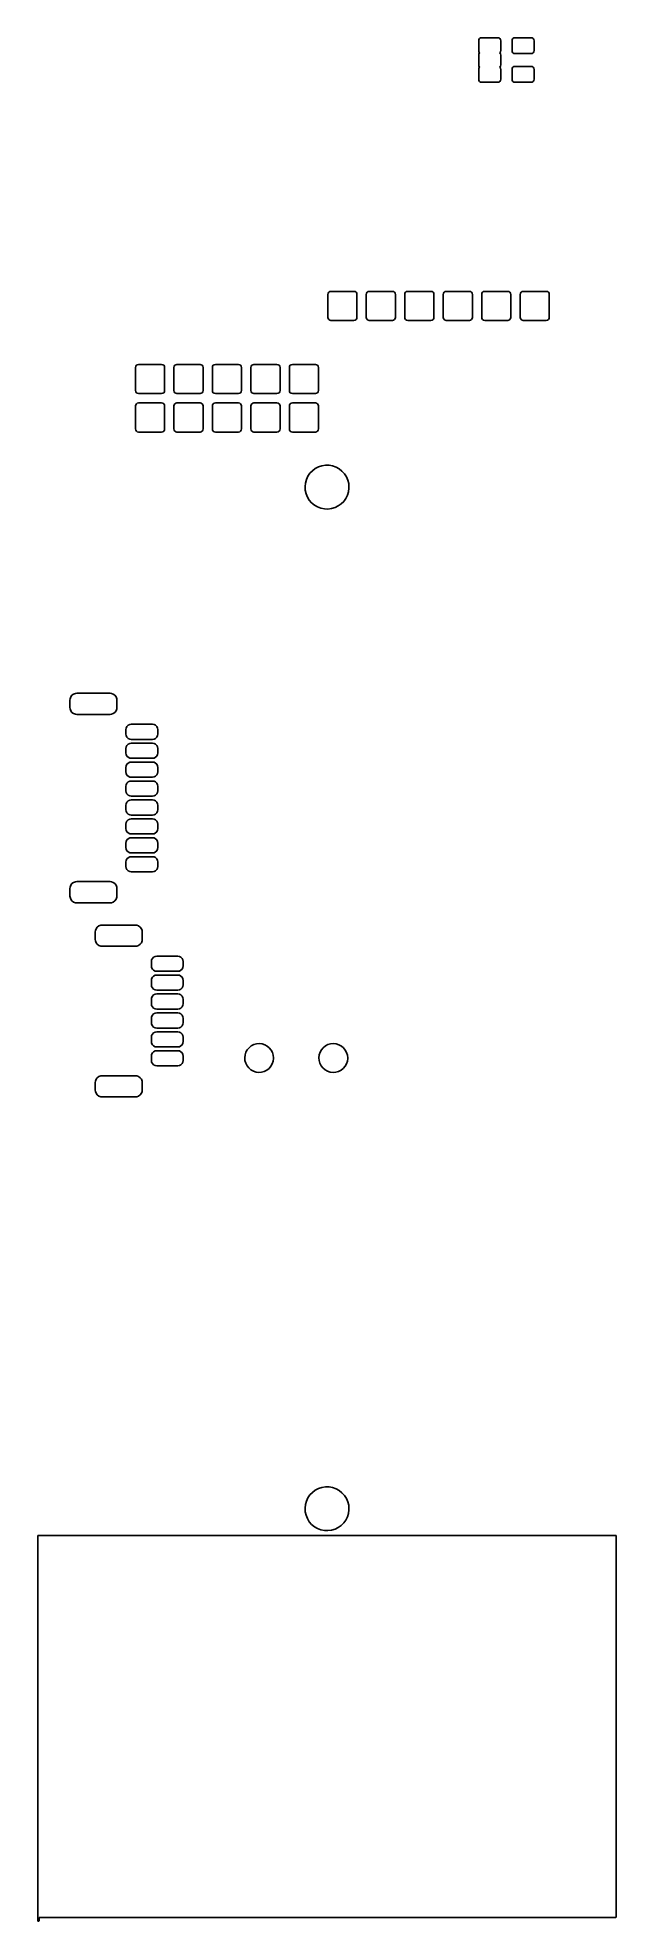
# Model space of a CAD drawing. Extents: x 0 to 1.5, y -0.01 to 4.89.
import ezdxf

# ---------------------------------------------------------------- set-up
doc = ezdxf.new("R2010")
doc.units = 0
doc.header["$MEASUREMENT"] = 0
doc.layers.add('BLACK', color=7, linetype='CONTINUOUS')

msp = doc.modelspace()

# ---------------------------------------------------------------- linework, layer by layer
at = {"layer": 'BLACK', "linetype": 'CONTINUOUS'}
for p, q in [((1.14449, 4.88091), (1.14509, 4.88392)), ((1.14449, 4.85531), (1.14449, 4.88091)), ((1.14509, 4.8523), (1.14449, 4.85531)), ((1.14509, 4.88392), (1.14679, 4.88647)), ((1.14679, 4.84975), (1.14509, 4.8523)), ((1.14679, 4.88647), (1.14935, 4.88818)), ((1.14935, 4.88818), (1.15236, 4.88878)), ((1.15236, 4.88878), (1.19409, 4.88878)), ((1.19409, 4.88878), (1.19711, 4.88818)), ((1.19711, 4.88818), (1.19966, 4.88647)), ((1.19966, 4.88647), (1.20137, 4.88392)), ((1.20137, 4.8523), (1.19966, 4.84975)), ((1.20137, 4.88392), (1.20197, 4.88091)), ((1.20197, 4.85531), (1.20137, 4.8523)), ((1.20197, 4.88091), (1.20197, 4.85531)), ((1.2311, 4.88091), (1.2317, 4.88392)), ((1.2311, 4.85531), (1.2311, 4.88091)), ((1.2317, 4.8523), (1.2311, 4.85531)), ((1.2317, 4.88392), (1.23341, 4.88647)), ((1.23341, 4.84975), (1.2317, 4.8523)), ((1.23341, 4.88647), (1.23596, 4.88818)), ((1.23596, 4.88818), (1.23898, 4.88878)), ((1.23898, 4.88878), (1.28071, 4.88878)), ((1.28071, 4.88878), (1.28372, 4.88818)), ((1.28372, 4.88818), (1.28628, 4.88647)), ((1.28628, 4.88647), (1.28798, 4.88392)), ((1.28798, 4.8523), (1.28628, 4.84975)), ((1.28798, 4.88392), (1.28858, 4.88091)), ((1.28858, 4.85531), (1.28798, 4.8523)), ((1.28858, 4.88091), (1.28858, 4.85531)), ((1.14449, 4.8435), (1.14509, 4.84652)), ((1.14449, 4.81791), (1.14449, 4.8435)), ((1.14509, 4.8149), (1.14449, 4.81791)), ((1.14449, 4.8061), (1.14509, 4.80912)), ((1.14449, 4.78051), (1.14449, 4.8061)), ((1.14509, 4.84652), (1.14679, 4.84907)), ((1.14679, 4.81235), (1.14509, 4.8149)), ((1.14509, 4.80912), (1.14679, 4.81167)), ((1.1473, 4.84941), (1.14679, 4.84975)), ((1.14679, 4.84907), (1.1473, 4.84941)), ((1.1473, 4.81201), (1.14679, 4.81235)), ((1.14679, 4.81167), (1.1473, 4.81201)), ((1.19966, 4.84975), (1.19916, 4.84941)), ((1.19916, 4.84941), (1.19966, 4.84907)), ((1.19966, 4.81235), (1.19916, 4.81201)), ((1.19916, 4.81201), (1.19966, 4.81167)), ((1.19966, 4.84907), (1.20137, 4.84652)), ((1.20137, 4.8149), (1.19966, 4.81235)), ((1.19966, 4.81167), (1.20137, 4.80912)), ((1.20137, 4.84652), (1.20197, 4.8435)), ((1.20197, 4.81791), (1.20137, 4.8149)), ((1.20137, 4.80912), (1.20197, 4.8061)), ((1.20197, 4.8435), (1.20197, 4.81791)), ((1.20197, 4.8061), (1.20197, 4.78051)), ((1.2311, 4.8061), (1.2317, 4.80912)), ((1.2311, 4.78051), (1.2311, 4.8061)), ((1.2317, 4.80912), (1.23341, 4.81167)), ((1.23596, 4.84804), (1.23341, 4.84975)), ((1.23341, 4.81167), (1.23596, 4.81338)), ((1.23898, 4.84744), (1.23596, 4.84804)), ((1.23596, 4.81338), (1.23898, 4.81398)), ((1.28071, 4.84744), (1.23898, 4.84744)), ((1.23898, 4.81398), (1.28071, 4.81398)), ((1.28372, 4.84804), (1.28071, 4.84744)), ((1.28071, 4.81398), (1.28372, 4.81338)), ((1.28628, 4.84975), (1.28372, 4.84804)), ((1.28372, 4.81338), (1.28628, 4.81167)), ((1.28628, 4.81167), (1.28798, 4.80912)), ((1.28798, 4.80912), (1.28858, 4.8061)), ((1.28858, 4.8061), (1.28858, 4.78051)), ((1.14509, 4.7775), (1.14449, 4.78051)), ((1.14679, 4.77494), (1.14509, 4.7775)), ((1.14935, 4.77324), (1.14679, 4.77494)), ((1.15236, 4.77264), (1.14935, 4.77324)), ((1.19409, 4.77264), (1.15236, 4.77264)), ((1.19711, 4.77324), (1.19409, 4.77264)), ((1.19966, 4.77494), (1.19711, 4.77324)), ((1.20137, 4.7775), (1.19966, 4.77494)), ((1.20197, 4.78051), (1.20137, 4.7775)), ((1.2317, 4.7775), (1.2311, 4.78051)), ((1.23341, 4.77494), (1.2317, 4.7775)), ((1.23596, 4.77324), (1.23341, 4.77494)), ((1.23898, 4.77264), (1.23596, 4.77324)), ((1.28071, 4.77264), (1.23898, 4.77264)), ((1.28372, 4.77324), (1.28071, 4.77264)), ((1.28628, 4.77494), (1.28372, 4.77324)), ((1.28798, 4.7775), (1.28628, 4.77494)), ((1.28858, 4.78051), (1.28798, 4.7775)), ((0.752126, 4.22091), (0.752725, 4.22392)), ((0.752126, 4.16091), (0.752126, 4.22091)), ((0.752725, 4.22392), (0.754432, 4.22647)), ((0.754432, 4.22647), (0.756987, 4.22818)), ((0.756987, 4.22818), (0.76, 4.22878)), ((0.76, 4.22878), (0.82, 4.22878)), ((0.82, 4.22878), (0.823013, 4.22818)), ((0.823013, 4.22818), (0.825568, 4.22647)), ((0.825568, 4.22647), (0.827275, 4.22392)), ((0.827275, 4.22392), (0.827874, 4.22091)), ((0.827874, 4.22091), (0.827874, 4.16091)), ((0.852126, 4.22091), (0.852725, 4.22392)), ((0.852126, 4.16091), (0.852126, 4.22091)), ((0.852725, 4.22392), (0.854432, 4.22647)), ((0.854432, 4.22647), (0.856987, 4.22818)), ((0.856987, 4.22818), (0.86, 4.22878)), ((0.86, 4.22878), (0.92, 4.22878)), ((0.92, 4.22878), (0.923013, 4.22818)), ((0.923013, 4.22818), (0.925568, 4.22647)), ((0.925568, 4.22647), (0.927275, 4.22392)), ((0.927275, 4.22392), (0.927874, 4.22091)), ((0.927874, 4.22091), (0.927874, 4.16091)), ((0.952126, 4.22091), (0.952725, 4.22392)), ((0.952126, 4.16091), (0.952126, 4.22091)), ((0.952725, 4.22392), (0.954432, 4.22647)), ((0.954432, 4.22647), (0.956987, 4.22818)), ((0.956987, 4.22818), (0.96, 4.22878)), ((0.96, 4.22878), (1.02, 4.22878)), ((1.02, 4.22878), (1.02301, 4.22818)), ((1.02301, 4.22818), (1.02557, 4.22647)), ((1.02557, 4.22647), (1.02727, 4.22392)), ((1.02727, 4.22392), (1.02787, 4.22091)), ((1.02787, 4.22091), (1.02787, 4.16091)), ((1.05213, 4.22091), (1.05273, 4.22392)), ((1.05213, 4.16091), (1.05213, 4.22091)), ((1.05273, 4.22392), (1.05443, 4.22647)), ((1.05443, 4.22647), (1.05699, 4.22818)), ((1.05699, 4.22818), (1.06, 4.22878)), ((1.06, 4.22878), (1.12, 4.22878)), ((1.12, 4.22878), (1.12301, 4.22818)), ((1.12301, 4.22818), (1.12557, 4.22647)), ((1.12557, 4.22647), (1.12727, 4.22392)), ((1.12727, 4.22392), (1.12787, 4.22091)), ((1.12787, 4.22091), (1.12787, 4.16091)), ((1.15213, 4.22091), (1.15273, 4.22392)), ((1.15213, 4.16091), (1.15213, 4.22091)), ((1.15273, 4.22392), (1.15443, 4.22647)), ((1.15443, 4.22647), (1.15699, 4.22818)), ((1.15699, 4.22818), (1.16, 4.22878)), ((1.16, 4.22878), (1.22, 4.22878)), ((1.22, 4.22878), (1.22301, 4.22818)), ((1.22301, 4.22818), (1.22557, 4.22647)), ((1.22557, 4.22647), (1.22727, 4.22392)), ((1.22727, 4.22392), (1.22787, 4.22091)), ((1.22787, 4.22091), (1.22787, 4.16091)), ((1.25213, 4.22091), (1.25273, 4.22392)), ((1.25213, 4.16091), (1.25213, 4.22091)), ((1.25273, 4.22392), (1.25443, 4.22647)), ((1.25443, 4.22647), (1.25699, 4.22818)), ((1.25699, 4.22818), (1.26, 4.22878)), ((1.26, 4.22878), (1.32, 4.22878)), ((1.32, 4.22878), (1.32301, 4.22818)), ((1.32301, 4.22818), (1.32557, 4.22647)), ((1.32557, 4.22647), (1.32727, 4.22392)), ((1.32727, 4.22392), (1.32787, 4.22091)), ((1.32787, 4.22091), (1.32787, 4.16091)), ((0.752725, 4.15789), (0.752126, 4.16091)), ((0.754432, 4.15534), (0.752725, 4.15789)), ((0.756987, 4.15363), (0.754432, 4.15534)), ((0.76, 4.15303), (0.756987, 4.15363)), ((0.82, 4.15303), (0.76, 4.15303)), ((0.823013, 4.15363), (0.82, 4.15303)), ((0.825568, 4.15534), (0.823013, 4.15363)), ((0.827275, 4.15789), (0.825568, 4.15534)), ((0.827874, 4.16091), (0.827275, 4.15789)), ((0.852725, 4.15789), (0.852126, 4.16091)), ((0.854432, 4.15534), (0.852725, 4.15789)), ((0.856987, 4.15363), (0.854432, 4.15534)), ((0.86, 4.15303), (0.856987, 4.15363)), ((0.92, 4.15303), (0.86, 4.15303)), ((0.923013, 4.15363), (0.92, 4.15303)), ((0.925568, 4.15534), (0.923013, 4.15363)), ((0.927275, 4.15789), (0.925568, 4.15534)), ((0.927874, 4.16091), (0.927275, 4.15789)), ((0.952725, 4.15789), (0.952126, 4.16091)), ((0.954432, 4.15534), (0.952725, 4.15789)), ((0.956987, 4.15363), (0.954432, 4.15534)), ((0.96, 4.15303), (0.956987, 4.15363)), ((1.02, 4.15303), (0.96, 4.15303)), ((1.02301, 4.15363), (1.02, 4.15303)), ((1.02557, 4.15534), (1.02301, 4.15363)), ((1.02727, 4.15789), (1.02557, 4.15534)), ((1.02787, 4.16091), (1.02727, 4.15789)), ((1.05273, 4.15789), (1.05213, 4.16091)), ((1.05443, 4.15534), (1.05273, 4.15789)), ((1.05699, 4.15363), (1.05443, 4.15534)), ((1.06, 4.15303), (1.05699, 4.15363)), ((1.12, 4.15303), (1.06, 4.15303)), ((1.12301, 4.15363), (1.12, 4.15303)), ((1.12557, 4.15534), (1.12301, 4.15363)), ((1.12727, 4.15789), (1.12557, 4.15534)), ((1.12787, 4.16091), (1.12727, 4.15789)), ((1.15273, 4.15789), (1.15213, 4.16091)), ((1.15443, 4.15534), (1.15273, 4.15789)), ((1.15699, 4.15363), (1.15443, 4.15534)), ((1.16, 4.15303), (1.15699, 4.15363)), ((1.22, 4.15303), (1.16, 4.15303)), ((1.22301, 4.15363), (1.22, 4.15303)), ((1.22557, 4.15534), (1.22301, 4.15363)), ((1.22727, 4.15789), (1.22557, 4.15534)), ((1.22787, 4.16091), (1.22727, 4.15789)), ((1.25273, 4.15789), (1.25213, 4.16091)), ((1.25443, 4.15534), (1.25273, 4.15789)), ((1.25699, 4.15363), (1.25443, 4.15534)), ((1.26, 4.15303), (1.25699, 4.15363)), ((1.32, 4.15303), (1.26, 4.15303)), ((1.32301, 4.15363), (1.32, 4.15303)), ((1.32557, 4.15534), (1.32301, 4.15363)), ((1.32727, 4.15789), (1.32557, 4.15534)), ((1.32787, 4.16091), (1.32727, 4.15789)), ((0.252126, 4.03091), (0.252725, 4.03392)), ((0.252126, 3.97091), (0.252126, 4.03091)), ((0.252725, 4.03392), (0.254432, 4.03647)), ((0.254432, 4.03647), (0.256987, 4.03818)), ((0.256987, 4.03818), (0.26, 4.03878)), ((0.26, 4.03878), (0.32, 4.03878)), ((0.32, 4.03878), (0.323013, 4.03818)), ((0.323013, 4.03818), (0.325568, 4.03647)), ((0.325568, 4.03647), (0.327275, 4.03392)), ((0.327275, 4.03392), (0.327874, 4.03091)), ((0.327874, 4.03091), (0.327874, 3.97091)), ((0.352126, 4.03091), (0.352725, 4.03392)), ((0.352126, 3.97091), (0.352126, 4.03091)), ((0.352725, 4.03392), (0.354432, 4.03647)), ((0.354432, 4.03647), (0.356987, 4.03818)), ((0.356987, 4.03818), (0.36, 4.03878)), ((0.36, 4.03878), (0.42, 4.03878)), ((0.42, 4.03878), (0.423013, 4.03818)), ((0.423013, 4.03818), (0.425568, 4.03647)), ((0.425568, 4.03647), (0.427275, 4.03392)), ((0.427275, 4.03392), (0.427874, 4.03091)), ((0.427874, 4.03091), (0.427874, 3.97091)), ((0.452126, 4.03091), (0.452725, 4.03392)), ((0.452126, 3.97091), (0.452126, 4.03091)), ((0.452725, 4.03392), (0.454432, 4.03647)), ((0.454432, 4.03647), (0.456987, 4.03818)), ((0.456987, 4.03818), (0.46, 4.03878)), ((0.46, 4.03878), (0.52, 4.03878)), ((0.52, 4.03878), (0.523013, 4.03818)), ((0.523013, 4.03818), (0.525568, 4.03647)), ((0.525568, 4.03647), (0.527275, 4.03392)), ((0.527275, 4.03392), (0.527874, 4.03091)), ((0.527874, 4.03091), (0.527874, 3.97091)), ((0.552126, 4.03091), (0.552725, 4.03392)), ((0.552126, 3.97091), (0.552126, 4.03091)), ((0.552725, 4.03392), (0.554432, 4.03647)), ((0.554432, 4.03647), (0.556987, 4.03818)), ((0.556987, 4.03818), (0.56, 4.03878)), ((0.56, 4.03878), (0.62, 4.03878)), ((0.62, 4.03878), (0.623013, 4.03818)), ((0.623013, 4.03818), (0.625568, 4.03647)), ((0.625568, 4.03647), (0.627275, 4.03392)), ((0.627275, 4.03392), (0.627874, 4.03091)), ((0.627874, 4.03091), (0.627874, 3.97091)), ((0.652126, 4.03091), (0.652725, 4.03392)), ((0.652126, 3.97091), (0.652126, 4.03091)), ((0.652725, 4.03392), (0.654432, 4.03647)), ((0.654432, 4.03647), (0.656987, 4.03818)), ((0.656987, 4.03818), (0.66, 4.03878)), ((0.66, 4.03878), (0.72, 4.03878)), ((0.72, 4.03878), (0.723013, 4.03818)), ((0.723013, 4.03818), (0.725568, 4.03647)), ((0.725568, 4.03647), (0.727275, 4.03392)), ((0.727275, 4.03392), (0.727874, 4.03091)), ((0.727874, 4.03091), (0.727874, 3.97091)), ((0.252725, 3.96789), (0.252126, 3.97091)), ((0.327874, 3.97091), (0.327275, 3.96789)), ((0.352725, 3.96789), (0.352126, 3.97091)), ((0.427874, 3.97091), (0.427275, 3.96789)), ((0.452725, 3.96789), (0.452126, 3.97091)), ((0.527874, 3.97091), (0.527275, 3.96789)), ((0.552725, 3.96789), (0.552126, 3.97091)), ((0.627874, 3.97091), (0.627275, 3.96789)), ((0.652725, 3.96789), (0.652126, 3.97091)), ((0.727874, 3.97091), (0.727275, 3.96789)), ((0.252126, 3.93091), (0.252725, 3.93392)), ((0.252126, 3.87091), (0.252126, 3.93091)), ((0.254432, 3.96534), (0.252725, 3.96789)), ((0.252725, 3.93392), (0.254432, 3.93647)), ((0.256987, 3.96363), (0.254432, 3.96534)), ((0.254432, 3.93647), (0.256987, 3.93818)), ((0.26, 3.96303), (0.256987, 3.96363)), ((0.256987, 3.93818), (0.26, 3.93878)), ((0.32, 3.96303), (0.26, 3.96303)), ((0.26, 3.93878), (0.32, 3.93878)), ((0.323013, 3.96363), (0.32, 3.96303)), ((0.32, 3.93878), (0.323013, 3.93818)), ((0.325568, 3.96534), (0.323013, 3.96363)), ((0.323013, 3.93818), (0.325568, 3.93647)), ((0.327275, 3.96789), (0.325568, 3.96534)), ((0.325568, 3.93647), (0.327275, 3.93392)), ((0.327275, 3.93392), (0.327874, 3.93091)), ((0.327874, 3.93091), (0.327874, 3.87091)), ((0.352126, 3.93091), (0.352725, 3.93392)), ((0.352126, 3.87091), (0.352126, 3.93091)), ((0.354432, 3.96534), (0.352725, 3.96789)), ((0.352725, 3.93392), (0.354432, 3.93647)), ((0.356987, 3.96363), (0.354432, 3.96534)), ((0.354432, 3.93647), (0.356987, 3.93818)), ((0.36, 3.96303), (0.356987, 3.96363)), ((0.356987, 3.93818), (0.36, 3.93878)), ((0.42, 3.96303), (0.36, 3.96303)), ((0.36, 3.93878), (0.42, 3.93878)), ((0.423013, 3.96363), (0.42, 3.96303)), ((0.42, 3.93878), (0.423013, 3.93818)), ((0.425568, 3.96534), (0.423013, 3.96363)), ((0.423013, 3.93818), (0.425568, 3.93647)), ((0.427275, 3.96789), (0.425568, 3.96534)), ((0.425568, 3.93647), (0.427275, 3.93392)), ((0.427275, 3.93392), (0.427874, 3.93091)), ((0.427874, 3.93091), (0.427874, 3.87091)), ((0.452126, 3.93091), (0.452725, 3.93392)), ((0.452126, 3.87091), (0.452126, 3.93091)), ((0.454432, 3.96534), (0.452725, 3.96789)), ((0.452725, 3.93392), (0.454432, 3.93647)), ((0.456987, 3.96363), (0.454432, 3.96534)), ((0.454432, 3.93647), (0.456987, 3.93818)), ((0.46, 3.96303), (0.456987, 3.96363)), ((0.456987, 3.93818), (0.46, 3.93878)), ((0.52, 3.96303), (0.46, 3.96303)), ((0.46, 3.93878), (0.52, 3.93878)), ((0.523013, 3.96363), (0.52, 3.96303)), ((0.52, 3.93878), (0.523013, 3.93818)), ((0.525568, 3.96534), (0.523013, 3.96363)), ((0.523013, 3.93818), (0.525568, 3.93647)), ((0.527275, 3.96789), (0.525568, 3.96534)), ((0.525568, 3.93647), (0.527275, 3.93392)), ((0.527275, 3.93392), (0.527874, 3.93091)), ((0.527874, 3.93091), (0.527874, 3.87091)), ((0.552126, 3.93091), (0.552725, 3.93392)), ((0.552126, 3.87091), (0.552126, 3.93091)), ((0.554432, 3.96534), (0.552725, 3.96789)), ((0.552725, 3.93392), (0.554432, 3.93647)), ((0.556987, 3.96363), (0.554432, 3.96534)), ((0.554432, 3.93647), (0.556987, 3.93818)), ((0.56, 3.96303), (0.556987, 3.96363)), ((0.556987, 3.93818), (0.56, 3.93878)), ((0.62, 3.96303), (0.56, 3.96303)), ((0.56, 3.93878), (0.62, 3.93878)), ((0.623013, 3.96363), (0.62, 3.96303)), ((0.62, 3.93878), (0.623013, 3.93818)), ((0.625568, 3.96534), (0.623013, 3.96363)), ((0.623013, 3.93818), (0.625568, 3.93647)), ((0.627275, 3.96789), (0.625568, 3.96534)), ((0.625568, 3.93647), (0.627275, 3.93392)), ((0.627275, 3.93392), (0.627874, 3.93091)), ((0.627874, 3.93091), (0.627874, 3.87091)), ((0.652126, 3.93091), (0.652725, 3.93392)), ((0.652126, 3.87091), (0.652126, 3.93091)), ((0.654432, 3.96534), (0.652725, 3.96789)), ((0.652725, 3.93392), (0.654432, 3.93647)), ((0.656987, 3.96363), (0.654432, 3.96534)), ((0.654432, 3.93647), (0.656987, 3.93818)), ((0.66, 3.96303), (0.656987, 3.96363)), ((0.656987, 3.93818), (0.66, 3.93878)), ((0.72, 3.96303), (0.66, 3.96303)), ((0.66, 3.93878), (0.72, 3.93878)), ((0.723013, 3.96363), (0.72, 3.96303)), ((0.72, 3.93878), (0.723013, 3.93818)), ((0.725568, 3.96534), (0.723013, 3.96363)), ((0.723013, 3.93818), (0.725568, 3.93647)), ((0.727275, 3.96789), (0.725568, 3.96534)), ((0.725568, 3.93647), (0.727275, 3.93392)), ((0.727275, 3.93392), (0.727874, 3.93091)), ((0.727874, 3.93091), (0.727874, 3.87091)), ((0.252725, 3.86789), (0.252126, 3.87091)), ((0.327874, 3.87091), (0.327275, 3.86789)), ((0.352725, 3.86789), (0.352126, 3.87091)), ((0.427874, 3.87091), (0.427275, 3.86789)), ((0.452725, 3.86789), (0.452126, 3.87091)), ((0.527874, 3.87091), (0.527275, 3.86789)), ((0.552725, 3.86789), (0.552126, 3.87091)), ((0.627874, 3.87091), (0.627275, 3.86789)), ((0.652725, 3.86789), (0.652126, 3.87091)), ((0.727874, 3.87091), (0.727275, 3.86789)), ((0.254432, 3.86534), (0.252725, 3.86789)), ((0.256987, 3.86363), (0.254432, 3.86534)), ((0.26, 3.86303), (0.256987, 3.86363)), ((0.32, 3.86303), (0.26, 3.86303)), ((0.323013, 3.86363), (0.32, 3.86303)), ((0.325568, 3.86534), (0.323013, 3.86363)), ((0.327275, 3.86789), (0.325568, 3.86534)), ((0.354432, 3.86534), (0.352725, 3.86789)), ((0.356987, 3.86363), (0.354432, 3.86534)), ((0.36, 3.86303), (0.356987, 3.86363)), ((0.42, 3.86303), (0.36, 3.86303)), ((0.423013, 3.86363), (0.42, 3.86303)), ((0.425568, 3.86534), (0.423013, 3.86363)), ((0.427275, 3.86789), (0.425568, 3.86534)), ((0.454432, 3.86534), (0.452725, 3.86789)), ((0.456987, 3.86363), (0.454432, 3.86534)), ((0.46, 3.86303), (0.456987, 3.86363)), ((0.52, 3.86303), (0.46, 3.86303)), ((0.523013, 3.86363), (0.52, 3.86303)), ((0.525568, 3.86534), (0.523013, 3.86363)), ((0.527275, 3.86789), (0.525568, 3.86534)), ((0.554432, 3.86534), (0.552725, 3.86789)), ((0.556987, 3.86363), (0.554432, 3.86534)), ((0.56, 3.86303), (0.556987, 3.86363)), ((0.62, 3.86303), (0.56, 3.86303)), ((0.623013, 3.86363), (0.62, 3.86303)), ((0.625568, 3.86534), (0.623013, 3.86363)), ((0.627275, 3.86789), (0.625568, 3.86534)), ((0.654432, 3.86534), (0.652725, 3.86789)), ((0.656987, 3.86363), (0.654432, 3.86534)), ((0.66, 3.86303), (0.656987, 3.86363)), ((0.72, 3.86303), (0.66, 3.86303)), ((0.723013, 3.86363), (0.72, 3.86303)), ((0.725568, 3.86534), (0.723013, 3.86363)), ((0.727275, 3.86789), (0.725568, 3.86534)), ((0.727878, 3.77227), (0.73677, 3.77518)), ((0.73677, 3.77518), (0.746018, 3.77659)), ((0.746018, 3.77659), (0.755372, 3.77648)), ((0.755372, 3.77648), (0.764583, 3.77484)), ((0.764583, 3.77484), (0.773401, 3.77172)), ((0.69293, 3.72104), (0.693925, 3.73034)), ((0.693925, 3.73034), (0.696425, 3.73936)), ((0.696425, 3.73936), (0.700363, 3.74784)), ((0.700363, 3.74784), (0.705635, 3.75557)), ((0.705635, 3.75557), (0.712099, 3.76233)), ((0.712099, 3.76233), (0.71958, 3.76795)), ((0.71958, 3.76795), (0.727878, 3.77227)), ((0.773401, 3.77172), (0.781591, 3.76719)), ((0.781591, 3.76719), (0.788933, 3.7614)), ((0.788933, 3.7614), (0.795229, 3.75448)), ((0.795229, 3.75448), (0.800311, 3.74662)), ((0.800311, 3.74662), (0.804041, 3.73804)), ((0.804041, 3.73804), (0.80632, 3.72897)), ((0.80632, 3.72897), (0.807087, 3.71965)), ((0.693469, 3.7117), (0.69293, 3.72104)), ((0.695526, 3.70257), (0.693469, 3.7117)), ((0.699045, 3.69391), (0.695526, 3.70257)), ((0.703933, 3.68593), (0.699045, 3.69391)), ((0.710059, 3.67886), (0.703933, 3.68593)), ((0.717256, 3.67288), (0.710059, 3.67886)), ((0.786847, 3.67604), (0.779231, 3.67061)), ((0.793474, 3.68265), (0.786847, 3.67604)), ((0.798933, 3.69024), (0.793474, 3.68265)), ((0.803078, 3.69863), (0.798933, 3.69024)), ((0.805797, 3.70758), (0.803078, 3.69863)), ((0.807018, 3.71686), (0.805797, 3.70758)), ((0.807087, 3.71965), (0.807018, 3.71686)), ((0.725334, 3.66816), (0.717256, 3.67288)), ((0.734073, 3.66483), (0.725334, 3.66816)), ((0.743241, 3.66296), (0.734073, 3.66483)), ((0.75259, 3.66262), (0.743241, 3.66296)), ((0.761869, 3.66381), (0.75259, 3.66262)), ((0.77083, 3.66649), (0.761869, 3.66381)), ((0.779231, 3.67061), (0.77083, 3.66649)), ((0.081827, 3.16583), (0.082141, 3.16915)), ((0.081827, 3.14614), (0.081827, 3.16583)), ((0.082141, 3.14282), (0.081827, 3.14614)), ((0.082141, 3.16915), (0.083886, 3.17412)), ((0.083886, 3.13785), (0.082141, 3.14282)), ((0.083886, 3.17412), (0.087016, 3.17835)), ((0.087016, 3.13361), (0.083886, 3.13785)), ((0.087016, 3.17835), (0.091253, 3.18148)), ((0.091253, 3.18148), (0.096224, 3.18323)), ((0.096224, 3.18323), (0.099543, 3.18354)), ((0.099543, 3.18354), (0.186157, 3.18354)), ((0.186157, 3.18354), (0.189477, 3.18323)), ((0.189477, 3.18323), (0.194448, 3.18148)), ((0.194448, 3.18148), (0.198685, 3.17835)), ((0.198685, 3.17835), (0.201815, 3.17412)), ((0.201815, 3.13785), (0.198685, 3.13361)), ((0.201815, 3.17412), (0.20356, 3.16915)), ((0.20356, 3.14282), (0.201815, 3.13785)), ((0.20356, 3.16915), (0.203874, 3.16583)), ((0.203874, 3.14614), (0.20356, 3.14282)), ((0.203874, 3.16583), (0.203874, 3.14614)), ((0.091253, 3.13048), (0.087016, 3.13361)), ((0.096224, 3.12874), (0.091253, 3.13048)), ((0.099543, 3.12843), (0.096224, 3.12874)), ((0.186157, 3.12843), (0.099543, 3.12843)), ((0.189477, 3.12874), (0.186157, 3.12843)), ((0.194448, 3.13048), (0.189477, 3.12874)), ((0.198685, 3.13361), (0.194448, 3.13048)), ((0.227496, 3.08906), (0.22807, 3.09299)), ((0.227496, 3.07724), (0.227496, 3.08906)), ((0.22807, 3.09299), (0.230057, 3.09706)), ((0.230057, 3.09706), (0.233254, 3.10026)), ((0.233254, 3.10026), (0.237316, 3.10225)), ((0.237316, 3.10225), (0.241276, 3.10283)), ((0.241276, 3.10283), (0.296394, 3.10283)), ((0.296394, 3.10283), (0.30033, 3.10226)), ((0.30033, 3.10226), (0.304396, 3.10027)), ((0.304396, 3.10027), (0.307598, 3.09708)), ((0.307598, 3.09708), (0.309592, 3.09301)), ((0.309592, 3.09301), (0.310173, 3.08906)), ((0.310173, 3.08906), (0.310173, 3.07724)), ((0.228077, 3.07328), (0.227496, 3.07724)), ((0.227496, 3.03984), (0.22807, 3.04378)), ((0.227496, 3.02803), (0.227496, 3.03984)), ((0.22807, 3.04378), (0.230057, 3.04784)), ((0.230071, 3.06922), (0.228077, 3.07328)), ((0.230057, 3.04784), (0.233254, 3.05105)), ((0.233274, 3.06603), (0.230071, 3.06922)), ((0.233254, 3.05105), (0.237316, 3.05304)), ((0.237339, 3.06404), (0.233274, 3.06603)), ((0.237316, 3.05304), (0.241276, 3.05362)), ((0.241276, 3.06346), (0.237339, 3.06404)), ((0.296394, 3.06346), (0.241276, 3.06346)), ((0.241276, 3.05362), (0.296394, 3.05362)), ((0.300353, 3.06405), (0.296394, 3.06346)), ((0.296394, 3.05362), (0.30033, 3.05305)), ((0.30033, 3.05305), (0.304396, 3.05106)), ((0.304415, 3.06604), (0.300353, 3.06405)), ((0.304396, 3.05106), (0.307598, 3.04786)), ((0.307612, 3.06924), (0.304415, 3.06604)), ((0.307598, 3.04786), (0.309592, 3.0438)), ((0.309599, 3.07331), (0.307612, 3.06924)), ((0.309592, 3.0438), (0.310173, 3.03984)), ((0.310173, 3.07724), (0.309599, 3.07331)), ((0.310173, 3.03984), (0.310173, 3.02803)), ((0.228077, 3.02407), (0.227496, 3.02803)), ((0.227496, 2.99063), (0.22807, 2.99457)), ((0.227496, 2.97882), (0.227496, 2.99063)), ((0.22807, 2.99457), (0.230057, 2.99863)), ((0.230071, 3.02001), (0.228077, 3.02407)), ((0.230057, 2.99863), (0.233254, 3.00183)), ((0.233274, 3.01681), (0.230071, 3.02001)), ((0.233254, 3.00183), (0.237316, 3.00383)), ((0.237339, 3.01483), (0.233274, 3.01681)), ((0.237316, 3.00383), (0.241276, 3.00441)), ((0.241276, 3.01425), (0.237339, 3.01483)), ((0.296394, 3.01425), (0.241276, 3.01425)), ((0.241276, 3.00441), (0.296394, 3.00441)), ((0.300353, 3.01483), (0.296394, 3.01425)), ((0.296394, 3.00441), (0.30033, 3.00384)), ((0.30033, 3.00384), (0.304396, 3.00185)), ((0.304415, 3.01683), (0.300353, 3.01483)), ((0.304396, 3.00185), (0.307598, 2.99865)), ((0.307612, 3.02003), (0.304415, 3.01683)), ((0.307598, 2.99865), (0.309592, 2.99459)), ((0.309599, 3.02409), (0.307612, 3.02003)), ((0.309592, 2.99459), (0.310173, 2.99063)), ((0.310173, 3.02803), (0.309599, 3.02409)), ((0.310173, 2.99063), (0.310173, 2.97882)), ((0.228077, 2.97486), (0.227496, 2.97882)), ((0.227496, 2.94142), (0.22807, 2.94535)), ((0.227496, 2.92961), (0.227496, 2.94142)), ((0.22807, 2.94535), (0.230057, 2.94942)), ((0.230071, 2.9708), (0.228077, 2.97486)), ((0.230057, 2.94942), (0.233254, 2.95262)), ((0.233274, 2.9676), (0.230071, 2.9708)), ((0.233254, 2.95262), (0.237316, 2.95462)), ((0.237339, 2.96561), (0.233274, 2.9676)), ((0.237316, 2.95462), (0.241276, 2.9552)), ((0.241276, 2.96504), (0.237339, 2.96561)), ((0.296394, 2.96504), (0.241276, 2.96504)), ((0.241276, 2.9552), (0.296394, 2.9552)), ((0.300353, 2.96562), (0.296394, 2.96504)), ((0.296394, 2.9552), (0.30033, 2.95462)), ((0.30033, 2.95462), (0.304396, 2.95264)), ((0.304415, 2.96761), (0.300353, 2.96562)), ((0.304396, 2.95264), (0.307598, 2.94944)), ((0.307612, 2.97082), (0.304415, 2.96761)), ((0.307598, 2.94944), (0.309592, 2.94538)), ((0.309599, 2.97488), (0.307612, 2.97082)), ((0.309592, 2.94538), (0.310173, 2.94142)), ((0.310173, 2.97882), (0.309599, 2.97488)), ((0.310173, 2.94142), (0.310173, 2.92961)), ((0.228077, 2.92565), (0.227496, 2.92961)), ((0.227496, 2.8922), (0.22807, 2.89614)), ((0.227496, 2.88039), (0.227496, 2.8922)), ((0.22807, 2.89614), (0.230057, 2.90021)), ((0.230071, 2.92158), (0.228077, 2.92565)), ((0.230057, 2.90021), (0.233254, 2.90341)), ((0.233274, 2.91839), (0.230071, 2.92158)), ((0.233254, 2.90341), (0.237316, 2.9054)), ((0.237339, 2.9164), (0.233274, 2.91839)), ((0.237316, 2.9054), (0.241276, 2.90598)), ((0.241276, 2.91583), (0.237339, 2.9164)), ((0.296394, 2.91583), (0.241276, 2.91583)), ((0.241276, 2.90598), (0.296394, 2.90598)), ((0.300353, 2.91641), (0.296394, 2.91583)), ((0.296394, 2.90598), (0.30033, 2.90541)), ((0.30033, 2.90541), (0.304396, 2.90342)), ((0.304415, 2.9184), (0.300353, 2.91641)), ((0.304396, 2.90342), (0.307598, 2.90023)), ((0.307612, 2.9216), (0.304415, 2.9184)), ((0.307598, 2.90023), (0.309592, 2.89616)), ((0.309599, 2.92567), (0.307612, 2.9216)), ((0.309592, 2.89616), (0.310173, 2.8922)), ((0.310173, 2.92961), (0.309599, 2.92567)), ((0.310173, 2.8922), (0.310173, 2.88039)), ((0.228077, 2.87643), (0.227496, 2.88039)), ((0.227496, 2.84299), (0.22807, 2.84693)), ((0.227496, 2.83118), (0.227496, 2.84299)), ((0.22807, 2.84693), (0.230057, 2.85099)), ((0.230071, 2.87237), (0.228077, 2.87643)), ((0.230057, 2.85099), (0.233254, 2.8542)), ((0.233274, 2.86918), (0.230071, 2.87237)), ((0.233254, 2.8542), (0.237316, 2.85619)), ((0.237339, 2.86719), (0.233274, 2.86918)), ((0.237316, 2.85619), (0.241276, 2.85677)), ((0.241276, 2.86661), (0.237339, 2.86719)), ((0.296394, 2.86661), (0.241276, 2.86661)), ((0.241276, 2.85677), (0.296394, 2.85677)), ((0.300353, 2.8672), (0.296394, 2.86661)), ((0.296394, 2.85677), (0.30033, 2.8562)), ((0.30033, 2.8562), (0.304396, 2.85421)), ((0.304415, 2.86919), (0.300353, 2.8672)), ((0.304396, 2.85421), (0.307598, 2.85101)), ((0.307612, 2.87239), (0.304415, 2.86919)), ((0.307598, 2.85101), (0.309592, 2.84695)), ((0.309599, 2.87646), (0.307612, 2.87239)), ((0.309592, 2.84695), (0.310173, 2.84299)), ((0.310173, 2.88039), (0.309599, 2.87646)), ((0.310173, 2.84299), (0.310173, 2.83118)), ((0.228077, 2.82722), (0.227496, 2.83118)), ((0.227496, 2.79378), (0.22807, 2.79772)), ((0.227496, 2.78197), (0.227496, 2.79378)), ((0.22807, 2.79772), (0.230057, 2.80178)), ((0.230071, 2.82316), (0.228077, 2.82722)), ((0.230057, 2.80178), (0.233254, 2.80498)), ((0.233274, 2.81996), (0.230071, 2.82316)), ((0.233254, 2.80498), (0.237316, 2.80698)), ((0.237339, 2.81798), (0.233274, 2.81996)), ((0.237316, 2.80698), (0.241276, 2.80756)), ((0.241276, 2.8174), (0.237339, 2.81798)), ((0.296394, 2.8174), (0.241276, 2.8174)), ((0.241276, 2.80756), (0.296394, 2.80756)), ((0.300353, 2.81798), (0.296394, 2.8174)), ((0.296394, 2.80756), (0.30033, 2.80698)), ((0.30033, 2.80698), (0.304396, 2.805)), ((0.304415, 2.81998), (0.300353, 2.81798)), ((0.304396, 2.805), (0.307598, 2.8018)), ((0.307612, 2.82318), (0.304415, 2.81998)), ((0.307598, 2.8018), (0.309592, 2.79774)), ((0.309599, 2.82724), (0.307612, 2.82318)), ((0.309592, 2.79774), (0.310173, 2.79378)), ((0.310173, 2.83118), (0.309599, 2.82724)), ((0.310173, 2.79378), (0.310173, 2.78197)), ((0.228077, 2.77801), (0.227496, 2.78197)), ((0.227496, 2.74457), (0.22807, 2.7485)), ((0.227496, 2.73276), (0.227496, 2.74457)), ((0.22807, 2.7485), (0.230057, 2.75257)), ((0.230071, 2.77395), (0.228077, 2.77801)), ((0.230057, 2.75257), (0.233254, 2.75577)), ((0.233274, 2.77075), (0.230071, 2.77395)), ((0.233254, 2.75577), (0.237316, 2.75777)), ((0.237339, 2.76876), (0.233274, 2.77075)), ((0.237316, 2.75777), (0.241276, 2.75835)), ((0.241276, 2.76819), (0.237339, 2.76876)), ((0.296394, 2.76819), (0.241276, 2.76819)), ((0.241276, 2.75835), (0.296394, 2.75835)), ((0.300353, 2.76877), (0.296394, 2.76819)), ((0.296394, 2.75835), (0.30033, 2.75777)), ((0.30033, 2.75777), (0.304396, 2.75579)), ((0.304415, 2.77076), (0.300353, 2.76877)), ((0.304396, 2.75579), (0.307598, 2.75259)), ((0.307612, 2.77397), (0.304415, 2.77076)), ((0.307598, 2.75259), (0.309592, 2.74853)), ((0.309599, 2.77803), (0.307612, 2.77397)), ((0.309592, 2.74853), (0.310173, 2.74457)), ((0.310173, 2.78197), (0.309599, 2.77803)), ((0.310173, 2.74457), (0.310173, 2.73276)), ((0.228077, 2.7288), (0.227496, 2.73276)), ((0.230071, 2.72473), (0.228077, 2.7288)), ((0.233274, 2.72154), (0.230071, 2.72473)), ((0.237339, 2.71955), (0.233274, 2.72154)), ((0.241276, 2.71898), (0.237339, 2.71955)), ((0.296394, 2.71898), (0.241276, 2.71898)), ((0.300353, 2.71956), (0.296394, 2.71898)), ((0.304415, 2.72155), (0.300353, 2.71956)), ((0.307612, 2.72475), (0.304415, 2.72155)), ((0.309599, 2.72882), (0.307612, 2.72475)), ((0.310173, 2.73276), (0.309599, 2.72882)), ((0.081827, 2.67567), (0.082141, 2.67899)), ((0.081827, 2.65598), (0.081827, 2.67567)), ((0.082141, 2.65266), (0.081827, 2.65598)), ((0.082141, 2.67899), (0.083886, 2.68396)), ((0.083886, 2.64769), (0.082141, 2.65266)), ((0.083886, 2.68396), (0.087016, 2.6882)), ((0.087016, 2.64346), (0.083886, 2.64769)), ((0.087016, 2.6882), (0.091253, 2.69133)), ((0.091253, 2.69133), (0.096224, 2.69307)), ((0.096224, 2.69307), (0.099543, 2.69339)), ((0.099543, 2.69339), (0.186157, 2.69339)), ((0.186157, 2.69339), (0.189477, 2.69307)), ((0.189477, 2.69307), (0.194448, 2.69133)), ((0.194448, 2.69133), (0.198685, 2.6882)), ((0.198685, 2.6882), (0.201815, 2.68396)), ((0.201815, 2.64769), (0.198685, 2.64346)), ((0.201815, 2.68396), (0.20356, 2.67899)), ((0.20356, 2.65266), (0.201815, 2.64769)), ((0.20356, 2.67899), (0.203874, 2.67567)), ((0.203874, 2.65598), (0.20356, 2.65266)), ((0.203874, 2.67567), (0.203874, 2.65598)), ((0.091253, 2.64033), (0.087016, 2.64346)), ((0.096224, 2.63858), (0.091253, 2.64033)), ((0.099543, 2.63827), (0.096224, 2.63858)), ((0.186157, 2.63827), (0.099543, 2.63827)), ((0.189477, 2.63858), (0.186157, 2.63827)), ((0.194448, 2.64033), (0.189477, 2.63858)), ((0.198685, 2.64346), (0.194448, 2.64033)), ((0.147827, 2.56261), (0.148141, 2.56593)), ((0.147827, 2.54293), (0.147827, 2.56261)), ((0.148141, 2.56593), (0.149886, 2.5709)), ((0.149886, 2.5709), (0.153016, 2.57514)), ((0.153016, 2.57514), (0.157253, 2.57827)), ((0.157253, 2.57827), (0.162224, 2.58002)), ((0.162224, 2.58002), (0.165543, 2.58033)), ((0.165543, 2.58033), (0.252157, 2.58033)), ((0.252157, 2.58033), (0.255477, 2.58002)), ((0.255477, 2.58002), (0.260448, 2.57827)), ((0.260448, 2.57827), (0.264685, 2.57514)), ((0.264685, 2.57514), (0.267815, 2.5709)), ((0.267815, 2.5709), (0.26956, 2.56593)), ((0.26956, 2.56593), (0.269874, 2.56261)), ((0.269874, 2.56261), (0.269874, 2.54293)), ((0.148141, 2.53961), (0.147827, 2.54293)), ((0.149886, 2.53464), (0.148141, 2.53961)), ((0.153016, 2.5304), (0.149886, 2.53464)), ((0.157253, 2.52727), (0.153016, 2.5304)), ((0.162224, 2.52553), (0.157253, 2.52727)), ((0.165543, 2.52521), (0.162224, 2.52553)), ((0.252157, 2.52521), (0.165543, 2.52521)), ((0.255477, 2.52553), (0.252157, 2.52521)), ((0.260448, 2.52727), (0.255477, 2.52553)), ((0.264685, 2.5304), (0.260448, 2.52727)), ((0.267815, 2.53464), (0.264685, 2.5304)), ((0.26956, 2.53961), (0.267815, 2.53464)), ((0.269874, 2.54293), (0.26956, 2.53961)), ((0.299254, 2.49705), (0.303316, 2.49904)), ((0.303316, 2.49904), (0.307276, 2.49962)), ((0.307276, 2.49962), (0.362394, 2.49962)), ((0.362394, 2.49962), (0.36633, 2.49905)), ((0.36633, 2.49905), (0.370396, 2.49706)), ((0.293496, 2.48584), (0.29407, 2.48978)), ((0.293496, 2.47403), (0.293496, 2.48584)), ((0.294077, 2.47007), (0.293496, 2.47403)), ((0.29407, 2.48978), (0.296057, 2.49384)), ((0.296071, 2.46601), (0.294077, 2.47007)), ((0.296057, 2.49384), (0.299254, 2.49705)), ((0.299274, 2.46281), (0.296071, 2.46601)), ((0.303339, 2.46083), (0.299274, 2.46281)), ((0.303316, 2.44983), (0.307276, 2.45041)), ((0.307276, 2.46025), (0.303339, 2.46083)), ((0.362394, 2.46025), (0.307276, 2.46025)), ((0.307276, 2.45041), (0.362394, 2.45041)), ((0.366353, 2.46083), (0.362394, 2.46025)), ((0.362394, 2.45041), (0.36633, 2.44984)), ((0.370415, 2.46283), (0.366353, 2.46083)), ((0.370396, 2.49706), (0.373598, 2.49386)), ((0.373612, 2.46603), (0.370415, 2.46283)), ((0.373598, 2.49386), (0.375592, 2.4898)), ((0.375599, 2.47009), (0.373612, 2.46603)), ((0.375592, 2.4898), (0.376173, 2.48584)), ((0.376173, 2.47403), (0.375599, 2.47009)), ((0.376173, 2.48584), (0.376173, 2.47403)), ((0.293496, 2.43663), (0.29407, 2.44057)), ((0.293496, 2.42482), (0.293496, 2.43663)), ((0.294077, 2.42086), (0.293496, 2.42482)), ((0.29407, 2.44057), (0.296057, 2.44463)), ((0.296071, 2.4168), (0.294077, 2.42086)), ((0.296057, 2.44463), (0.299254, 2.44783)), ((0.299274, 2.4136), (0.296071, 2.4168)), ((0.299254, 2.44783), (0.303316, 2.44983)), ((0.303339, 2.41161), (0.299274, 2.4136)), ((0.303316, 2.40062), (0.307276, 2.4012)), ((0.307276, 2.41104), (0.303339, 2.41161)), ((0.362394, 2.41104), (0.307276, 2.41104)), ((0.307276, 2.4012), (0.362394, 2.4012)), ((0.366353, 2.41162), (0.362394, 2.41104)), ((0.362394, 2.4012), (0.36633, 2.40062)), ((0.36633, 2.44984), (0.370396, 2.44785)), ((0.370415, 2.41361), (0.366353, 2.41162)), ((0.370396, 2.44785), (0.373598, 2.44465)), ((0.373612, 2.41682), (0.370415, 2.41361)), ((0.373598, 2.44465), (0.375592, 2.44059)), ((0.375599, 2.42088), (0.373612, 2.41682)), ((0.375592, 2.44059), (0.376173, 2.43663)), ((0.376173, 2.42482), (0.375599, 2.42088)), ((0.376173, 2.43663), (0.376173, 2.42482)), ((0.293496, 2.38742), (0.29407, 2.39135)), ((0.293496, 2.37561), (0.293496, 2.38742)), ((0.294077, 2.37165), (0.293496, 2.37561)), ((0.29407, 2.39135), (0.296057, 2.39542)), ((0.296071, 2.36758), (0.294077, 2.37165)), ((0.296057, 2.39542), (0.299254, 2.39862)), ((0.299274, 2.36439), (0.296071, 2.36758)), ((0.299254, 2.39862), (0.303316, 2.40062)), ((0.303339, 2.3624), (0.299274, 2.36439)), ((0.303316, 2.3514), (0.307276, 2.35198)), ((0.307276, 2.36183), (0.303339, 2.3624)), ((0.362394, 2.36183), (0.307276, 2.36183)), ((0.307276, 2.35198), (0.362394, 2.35198)), ((0.366353, 2.36241), (0.362394, 2.36183)), ((0.362394, 2.35198), (0.36633, 2.35141)), ((0.36633, 2.40062), (0.370396, 2.39864)), ((0.370415, 2.3644), (0.366353, 2.36241)), ((0.370396, 2.39864), (0.373598, 2.39544)), ((0.373612, 2.3676), (0.370415, 2.3644)), ((0.373598, 2.39544), (0.375592, 2.39138)), ((0.375599, 2.37167), (0.373612, 2.3676)), ((0.375592, 2.39138), (0.376173, 2.38742)), ((0.376173, 2.37561), (0.375599, 2.37167)), ((0.376173, 2.38742), (0.376173, 2.37561)), ((0.293496, 2.3382), (0.29407, 2.34214)), ((0.293496, 2.32639), (0.293496, 2.3382)), ((0.294077, 2.32243), (0.293496, 2.32639)), ((0.29407, 2.34214), (0.296057, 2.34621)), ((0.296071, 2.31837), (0.294077, 2.32243)), ((0.296057, 2.34621), (0.299254, 2.34941)), ((0.299274, 2.31518), (0.296071, 2.31837)), ((0.299254, 2.34941), (0.303316, 2.3514)), ((0.303339, 2.31319), (0.299274, 2.31518)), ((0.307276, 2.31261), (0.303339, 2.31319)), ((0.362394, 2.31261), (0.307276, 2.31261)), ((0.366353, 2.3132), (0.362394, 2.31261)), ((0.36633, 2.35141), (0.370396, 2.34942)), ((0.370415, 2.31519), (0.366353, 2.3132)), ((0.370396, 2.34942), (0.373598, 2.34623)), ((0.373612, 2.31839), (0.370415, 2.31519)), ((0.373598, 2.34623), (0.375592, 2.34216)), ((0.375599, 2.32246), (0.373612, 2.31839)), ((0.375592, 2.34216), (0.376173, 2.3382)), ((0.376173, 2.32639), (0.375599, 2.32246)), ((0.376173, 2.3382), (0.376173, 2.32639)), ((0.293496, 2.28899), (0.29407, 2.29293)), ((0.293496, 2.27718), (0.293496, 2.28899)), ((0.294077, 2.27322), (0.293496, 2.27718)), ((0.29407, 2.29293), (0.296057, 2.29699)), ((0.296071, 2.26916), (0.294077, 2.27322)), ((0.296057, 2.29699), (0.299254, 2.3002)), ((0.299274, 2.26596), (0.296071, 2.26916)), ((0.299254, 2.3002), (0.303316, 2.30219)), ((0.303339, 2.26398), (0.299274, 2.26596)), ((0.303316, 2.30219), (0.307276, 2.30277)), ((0.307276, 2.2634), (0.303339, 2.26398)), ((0.307276, 2.30277), (0.362394, 2.30277)), ((0.362394, 2.2634), (0.307276, 2.2634)), ((0.362394, 2.30277), (0.36633, 2.3022)), ((0.366353, 2.26398), (0.362394, 2.2634)), ((0.36633, 2.3022), (0.370396, 2.30021)), ((0.370415, 2.26598), (0.366353, 2.26398)), ((0.370396, 2.30021), (0.373598, 2.29701)), ((0.373612, 2.26918), (0.370415, 2.26598)), ((0.373598, 2.29701), (0.375592, 2.29295)), ((0.375599, 2.27324), (0.373612, 2.26918)), ((0.375592, 2.29295), (0.376173, 2.28899)), ((0.376173, 2.27718), (0.375599, 2.27324)), ((0.376173, 2.28899), (0.376173, 2.27718)), ((0.539166, 2.24946), (0.542683, 2.25586)), ((0.542683, 2.25586), (0.547375, 2.26145)), ((0.547375, 2.26145), (0.553064, 2.26602)), ((0.553064, 2.26602), (0.559532, 2.2694)), ((0.559532, 2.2694), (0.566535, 2.27146)), ((0.566535, 2.27146), (0.573804, 2.27213)), ((0.573804, 2.27213), (0.581064, 2.27136)), ((0.581064, 2.27136), (0.588037, 2.2692)), ((0.588037, 2.2692), (0.594458, 2.26573)), ((0.594458, 2.26573), (0.600082, 2.26108)), ((0.600082, 2.26108), (0.604696, 2.25542)), ((0.604696, 2.25542), (0.608123, 2.24898)), ((0.73208, 2.24946), (0.735596, 2.25586)), ((0.735596, 2.25586), (0.740288, 2.26145)), ((0.740288, 2.26145), (0.745977, 2.26602)), ((0.745977, 2.26602), (0.752446, 2.2694)), ((0.752446, 2.2694), (0.759448, 2.27146)), ((0.759448, 2.27146), (0.766718, 2.27213)), ((0.766718, 2.27213), (0.773977, 2.27136)), ((0.773977, 2.27136), (0.78095, 2.2692)), ((0.78095, 2.2692), (0.787371, 2.26573)), ((0.787371, 2.26573), (0.792996, 2.26108)), ((0.792996, 2.26108), (0.797609, 2.25542)), ((0.797609, 2.25542), (0.801036, 2.24898)), ((0.293496, 2.23978), (0.29407, 2.24372)), ((0.293496, 2.22797), (0.293496, 2.23978)), ((0.294077, 2.22401), (0.293496, 2.22797)), ((0.29407, 2.24372), (0.296057, 2.24778)), ((0.296071, 2.21995), (0.294077, 2.22401)), ((0.296057, 2.24778), (0.299254, 2.25098)), ((0.299274, 2.21675), (0.296071, 2.21995)), ((0.299254, 2.25098), (0.303316, 2.25298)), ((0.303339, 2.21476), (0.299274, 2.21675)), ((0.303316, 2.25298), (0.307276, 2.25356)), ((0.307276, 2.21419), (0.303339, 2.21476)), ((0.307276, 2.25356), (0.362394, 2.25356)), ((0.362394, 2.21419), (0.307276, 2.21419)), ((0.362394, 2.25356), (0.36633, 2.25298)), ((0.366353, 2.21477), (0.362394, 2.21419)), ((0.36633, 2.25298), (0.370396, 2.251)), ((0.370415, 2.21676), (0.366353, 2.21477)), ((0.370396, 2.251), (0.373598, 2.2478)), ((0.373612, 2.21997), (0.370415, 2.21676)), ((0.373598, 2.2478), (0.375592, 2.24374)), ((0.375599, 2.22403), (0.373612, 2.21997)), ((0.375592, 2.24374), (0.376173, 2.23978)), ((0.376173, 2.22797), (0.375599, 2.22403)), ((0.376173, 2.23978), (0.376173, 2.22797)), ((0.536145, 2.23525), (0.536959, 2.2425)), ((0.536756, 2.22797), (0.536145, 2.23525)), ((0.538768, 2.22096), (0.536756, 2.22797)), ((0.536959, 2.2425), (0.539166, 2.24946)), ((0.542105, 2.21446), (0.538768, 2.22096)), ((0.546639, 2.20874), (0.542105, 2.21446)), ((0.552198, 2.20401), (0.546639, 2.20874)), ((0.599336, 2.20764), (0.593584, 2.20315)), ((0.604106, 2.21316), (0.599336, 2.20764)), ((0.607711, 2.21951), (0.604106, 2.21316)), ((0.610015, 2.22644), (0.607711, 2.21951)), ((0.608123, 2.24898), (0.610233, 2.24199)), ((0.61093, 2.23368), (0.610015, 2.22644)), ((0.610233, 2.24199), (0.610945, 2.23472)), ((0.610945, 2.23472), (0.61093, 2.23368)), ((0.729059, 2.23525), (0.729872, 2.2425)), ((0.72967, 2.22797), (0.729059, 2.23525)), ((0.731682, 2.22096), (0.72967, 2.22797)), ((0.729872, 2.2425), (0.73208, 2.24946)), ((0.735018, 2.21446), (0.731682, 2.22096)), ((0.739552, 2.20874), (0.735018, 2.21446)), ((0.745111, 2.20401), (0.739552, 2.20874)), ((0.79225, 2.20764), (0.786497, 2.20315)), ((0.797019, 2.21316), (0.79225, 2.20764)), ((0.800625, 2.21951), (0.797019, 2.21316)), ((0.802929, 2.22644), (0.800625, 2.21951)), ((0.801036, 2.24898), (0.803146, 2.24199)), ((0.803844, 2.23368), (0.802929, 2.22644)), ((0.803146, 2.24199), (0.803858, 2.23472)), ((0.803858, 2.23472), (0.803844, 2.23368)), ((0.147827, 2.17088), (0.148141, 2.1742)), ((0.147827, 2.1512), (0.147827, 2.17088)), ((0.148141, 2.1742), (0.149886, 2.17917)), ((0.149886, 2.17917), (0.153016, 2.18341)), ((0.153016, 2.18341), (0.157253, 2.18654)), ((0.157253, 2.18654), (0.162224, 2.18828)), ((0.162224, 2.18828), (0.165543, 2.1886)), ((0.165543, 2.1886), (0.252157, 2.1886)), ((0.252157, 2.1886), (0.255477, 2.18828)), ((0.255477, 2.18828), (0.260448, 2.18654)), ((0.260448, 2.18654), (0.264685, 2.18341)), ((0.264685, 2.18341), (0.267815, 2.17917)), ((0.267815, 2.17917), (0.26956, 2.1742)), ((0.26956, 2.1742), (0.269874, 2.17088)), ((0.269874, 2.17088), (0.269874, 2.1512)), ((0.55857, 2.20045), (0.552198, 2.20401)), ((0.565512, 2.1982), (0.55857, 2.20045)), ((0.57276, 2.19733), (0.565512, 2.1982)), ((0.580038, 2.19789), (0.57276, 2.19733)), ((0.587069, 2.19985), (0.580038, 2.19789)), ((0.593584, 2.20315), (0.587069, 2.19985)), ((0.751483, 2.20045), (0.745111, 2.20401)), ((0.758425, 2.1982), (0.751483, 2.20045)), ((0.765673, 2.19733), (0.758425, 2.1982)), ((0.772951, 2.19789), (0.765673, 2.19733)), ((0.779982, 2.19985), (0.772951, 2.19789)), ((0.786497, 2.20315), (0.779982, 2.19985)), ((0.148141, 2.14788), (0.147827, 2.1512)), ((0.149886, 2.14291), (0.148141, 2.14788)), ((0.153016, 2.13867), (0.149886, 2.14291)), ((0.157253, 2.13554), (0.153016, 2.13867)), ((0.162224, 2.13379), (0.157253, 2.13554)), ((0.165543, 2.13348), (0.162224, 2.13379)), ((0.252157, 2.13348), (0.165543, 2.13348)), ((0.255477, 2.13379), (0.252157, 2.13348)), ((0.260448, 2.13554), (0.255477, 2.13379)), ((0.264685, 2.13867), (0.260448, 2.13554)), ((0.267815, 2.14291), (0.264685, 2.13867)), ((0.26956, 2.14788), (0.267815, 2.14291)), ((0.269874, 2.1512), (0.26956, 2.14788)), ((0.693925, 1.07286), (0.696425, 1.08188)), ((0.696425, 1.08188), (0.700363, 1.09036)), ((0.700363, 1.09036), (0.705635, 1.09809)), ((0.705635, 1.09809), (0.712099, 1.10485)), ((0.712099, 1.10485), (0.71958, 1.11047)), ((0.71958, 1.11047), (0.727878, 1.11479)), ((0.727878, 1.11479), (0.73677, 1.1177)), ((0.73677, 1.1177), (0.746018, 1.11911)), ((0.746018, 1.11911), (0.755372, 1.119)), ((0.755372, 1.119), (0.764583, 1.11736)), ((0.764583, 1.11736), (0.773401, 1.11424)), ((0.773401, 1.11424), (0.781591, 1.10971)), ((0.781591, 1.10971), (0.788933, 1.10392)), ((0.788933, 1.10392), (0.795229, 1.097)), ((0.795229, 1.097), (0.800311, 1.08914)), ((0.800311, 1.08914), (0.804041, 1.08056)), ((0.804041, 1.08056), (0.80632, 1.07149)), ((0.69293, 1.06356), (0.693925, 1.07286)), ((0.693469, 1.05422), (0.69293, 1.06356)), ((0.695526, 1.04509), (0.693469, 1.05422)), ((0.699045, 1.03643), (0.695526, 1.04509)), ((0.703933, 1.02845), (0.699045, 1.03643)), ((0.798933, 1.03276), (0.793474, 1.02517)), ((0.803078, 1.04115), (0.798933, 1.03276)), ((0.805797, 1.0501), (0.803078, 1.04115)), ((0.807018, 1.05938), (0.805797, 1.0501)), ((0.80632, 1.07149), (0.807087, 1.06217)), ((0.807087, 1.06217), (0.807018, 1.05938)), ((-0.001969, 0.990906), (-0.001392, 0.992297)), ((-0.001969, -0.009094), (-0.001969, 0.990906)), ((-0.001392, 0.992297), (0, 0.992874)), ((0, 0.992874), (1.5, 0.992874)), ((0.710059, 1.02138), (0.703933, 1.02845)), ((0.717256, 1.0154), (0.710059, 1.02138)), ((0.725334, 1.01068), (0.717256, 1.0154)), ((0.734073, 1.00735), (0.725334, 1.01068)), ((0.743241, 1.00548), (0.734073, 1.00735)), ((0.75259, 1.00514), (0.743241, 1.00548)), ((0.761869, 1.00633), (0.75259, 1.00514)), ((0.77083, 1.00901), (0.761869, 1.00633)), ((0.779231, 1.01313), (0.77083, 1.00901)), ((0.786847, 1.01856), (0.779231, 1.01313)), ((0.793474, 1.02517), (0.786847, 1.01856)), ((1.5, 0.992874), (1.50139, 0.992297)), ((1.50139, 0.992297), (1.50197, 0.990906)), ((1.50197, 0.990906), (1.50197, 0.000906)), ((1.50197, 0.000906), (1.50139, -0.000486)), ((-0.001392, -0.010486), (-0.001969, -0.009094)), ((0, -0.011063), (-0.001392, -0.010486)), ((0.001392, -0.010486), (0, -0.011063)), ((0.001969, -0.009094), (0.001392, -0.010486)), ((1.5, -0.001063), (0.001969, -0.001063)), ((0.001969, -0.001063), (0.001969, -0.009094)), ((1.50139, -0.000486), (1.5, -0.001063))]:
    msp.add_line(p, q, dxfattribs=at)

doc.saveas('drawing.dxf')
